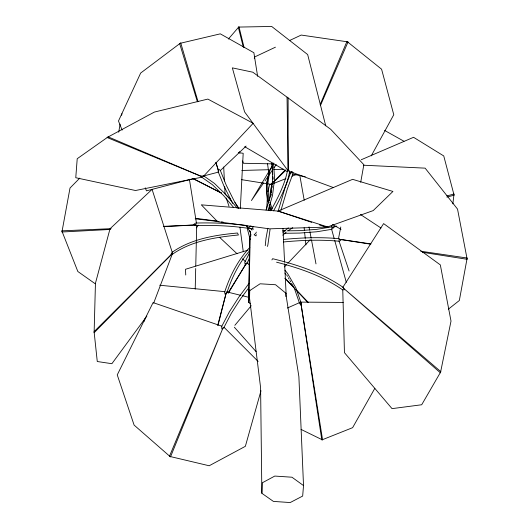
<?xml version="1.0" encoding="UTF-8"?>
<svg xmlns="http://www.w3.org/2000/svg" width="529" height="529" viewBox="0 0 529 529"><rect width="100%" height="100%" fill="white"/><g stroke="black" fill="none" stroke-linecap="round" stroke-linejoin="round"><path stroke-width="0.79" d="M249.582 236.78L248.67 302.31L250.521 303.798M195.214 289.105L195.704 268.52M195.756 266.054L196.728 224.878M250.382 231.795L248.67 302.31L248.954 291.148L260.096 283.795L275.569 284.734L286.083 293.403L285.905 296.597M249.754 289.852L249.536 298.052L260.592 387.625L261.862 493.299L273.407 501.406L290.196 502.55L302.667 496.063L303.52 485.576L298.885 376.608L285.66 292.788M269.149 210.555L269.307 206.522M266.695 209.219L267.423 196.404M261.862 493.299L262.311 482.798L274.776 476.067L291.968 477.218L303.52 485.576M240.331 208.406L243.188 153.298L238.295 152.617M250.726 236.304L250.911 234.254M269.585 199.261L270.557 189.845L272.032 184.363L271.027 184.079L269.592 184.641L267.919 191.696M265.247 245.694L266.001 238.387L267.866 228.29M452.864 203.844L454.027 193.998L446.893 195.955M270.96 195.79L271.159 194.216M271.357 192.635L271.648 190.268M271.946 187.901L272.144 186.32M272.435 183.953L272.733 181.586M268.838 202.276L267.482 197.654L266.523 183.887L269.77 170.761L267.72 184.548L268.686 198.302L269.44 200.603M270.061 229.401L267.826 245.231L267.284 246.494M118.688 132.25L120.103 124.17M121.663 115.289L121.948 113.669M360.705 182.307L363.853 164.711L330.737 129.327L287.035 97.157L288.166 170.893L244.603 111.91L232.35 67.871L252.822 72.202L288.12 97.944L288.166 170.893M338.401 239.134L340.782 227.001M218.014 325.335L226.28 292.616L217.73 325.302M277.996 211.686L284.952 188.059L290.652 172.666L291.942 171.733M280.965 210.304L287.307 188.985L293.006 173.598L292.729 172.044M331.399 226.901L331.822 225.314M260.989 390.746L245.363 446.311L209.18 465.765L169.452 456.355L223.152 327.504L170.49 456.911L134.102 425.091L117.253 374.882L153.079 302.601L221.922 326.208M144.311 321.229L144.992 318.848M268.21 210.463L272.521 195.432L274.584 178.822L273.586 163.468M269.77 170.761C266.318 181.136 265.115 192.457 268.415 203.017M266.054 210.026L270.709 195.148L272.772 178.544L271.972 163.077L272.706 174.372M254.277 58.448L254.826 56.887L275.437 47.187M256.386 234.678L255.957 235.914L254.132 234.737L255.864 233.289L256.3 232.072M153.641 303.177L172.56 253.331M320.184 104.537L346.964 41.434L381.588 69.2L393.774 114.72L371.252 155.863M320.435 105.542L348.069 41.903L301.199 35.059L289.423 40.601M249.404 253.093L244.795 262.285L245.033 264.295L246.673 263.845L249.529 258.192M273.05 164.486L273.83 163.044L273.07 164.486M270.788 210.754C277.791 197.912 284.82 184.714 287.545 170.206L288.702 169.921L289.608 171.76C286.963 185.732 280.258 198.461 273.559 210.866M271.913 259.931L272.6 258.701C297.377 264.738 322.181 272.865 343.328 287.472L344.412 289.733L342.633 289.839C322.842 276.098 299.738 268.124 276.561 262.192M374.83 388.326L352.618 427.677L321.83 439.936L300.723 302.105L343.248 302.436M228.349 293.126L246.256 263.488L228.065 292.881M342.699 287.505L383.618 223.602L440.333 264.903L451.012 321.09L440.439 372.846L343.321 288.047L440.849 371.689L421.699 404.758L392.035 408.633L344.445 352.664L342.766 289.978M263.614 182.908L251.427 200.551L272.283 165.927L268.725 172.414L267.482 163.415M265.016 180.872L272.514 170.007M273.923 167.971L276.264 164.579M250.098 226.26L248.901 227.992L246.62 225.38M196.411 227.86L198.302 225.156M146.844 316.13L111.89 363.701L97.27 361.519L94.096 331.657L171.978 253.907L94.122 332.734L95.451 283.233L110.039 228.746L152.081 189.375L172.315 252.551M249.113 283.266L238.738 297.245L229.262 312.031L221.631 326.598L221.856 329.012L223.721 327.854L231.345 313.294L240.807 298.521L248.822 287.73M248.974 251.473C238.724 263.475 231.682 277.877 226.875 292.835L225.189 294.428L224.574 292.458C229.837 275.953 237.938 260.096 249.84 247.38M234.85 325.315L251.255 305.736M228.376 39.06L238.976 26.774L244.107 47.617M203.354 176.402L253.173 123.297L207.857 99.088L154.408 112.062L107.109 137.507L202.038 176.686M284.384 266.927L286.639 264.56M287.763 263.369L310.318 239.657M271.304 184.383L272.428 183.213L271.304 184.383L241.455 179.642M273.553 182.049L285.343 169.829M79.78 178.101L70.013 188.033L61.933 232L110.429 229.441M273.619 182.121L285.191 170.821M220.58 170.325L246.124 146.057M282.797 235.207L286.268 232.086M282.922 232.297L288.371 227.9M448.347 309.187L459.337 300.498L467.153 258.033L420.7 251.215M288.16 230.704L292.768 227.701M287.373 308.03L300.723 302.105L322.591 439.949L301.067 429.416M361.254 159.738L413.559 137.302L443.752 155.943L454.094 195.208L446.906 197.105M273.605 183.47L285.885 178.623M292.028 176.203L296.63 174.385M248.114 250.111L185.487 269.281L185.752 275.007M336.735 226.181L331.981 227.483L336.775 226.22M193.356 178.637L146.454 190.843L145.237 187.808M203.691 175.952L218.794 172.018M201.992 177.162L135.497 190.513L75.766 177.724L77.214 158.726L108.174 136.859L202.038 176.679M278.373 211.408L279.669 211.243M283.379 239.452C301.874 237.666 320.534 236.972 339.069 238.691L340.947 240.166L339.208 241.231C320.686 239.492 302.039 240.179 283.551 241.965M163.851 226.617L195.909 224.924L163.825 226.339M111.183 228.667L61.827 230.849L77.836 271.503L95.213 283.762M268.838 169.71L241.806 170.457M273.771 169.551L283.637 169.234M282.446 230.909L285.6 230.862M287.181 230.836L299.824 230.651L316.792 229.341L331.848 226.855L333.607 227.695L331.888 229.295L316.825 231.762L299.844 233.071L284.033 233.302M271.899 163.851L243.452 163.276L242.626 160.948M363.681 165.227L425.137 168.149L457.525 209.081L467.173 259.296L422.347 252.28M159.659 285.224L224.851 291.658M195.227 218.788L219.019 221.605M221.479 221.896L223.119 222.087M246.402 225.473C229.593 223.198 212.598 222.616 195.651 223.053L193.832 224.369L195.829 225.559C215.111 225.123 234.519 225.817 253.543 229.196L252.373 228.204L253.378 226.597L250.303 226.081M195.604 218.312L217.564 221.168M370.994 243.922L339.215 239.253L370.188 244.114M292.431 174.061L305.273 176.726M226.485 291.816L240.867 295.354M242.467 295.744L248.861 297.318M311.68 222.339L278.069 211.091L201.311 204.842L217.584 221.697L269.44 228.832L327.967 227.053L278.069 211.091L352.605 179.338L392.935 191.445L373.223 210.582L326.532 227.311L319.496 224.957M288.933 171.178L333.521 187.623M192.834 178.584L221.439 193.065M192.774 178.366L221.433 193.045M384.623 130.445L403.958 141.243M332.463 224.422L341.033 229.341M244.729 146.712L287.28 171.647M289.403 172.897L290.824 173.73M360.447 214.47L380.979 228.006M246.679 262.781L249.338 264.745M225.883 194.989L230.677 199.016M219.641 237.369L237.065 253.748M242.474 258.826L245.482 261.65M224.051 327.319L258.126 361.433M285.032 278.214L293.608 287.135M295.903 289.515L308.486 302.601M284.979 278.267L307.68 302.284M234.334 327.193L256.096 351.653M284.9 273.096L285.958 274.346M233.666 207.487L223.397 195.36L212.281 184.601L201.741 177.208L201.562 175.919L203.903 176.005L214.43 183.411L225.539 194.196L237.25 208.208M284.939 270.187L287.518 273.374L295.837 287.796L301.12 303.005L300.776 305.041L299.526 303.229L294.256 288.047L291.486 283.246M234.876 202.534L239.055 208.406M250.64 228.191L251.983 230.128M250.72 232.641L245.906 225.394M286.731 275.02L287.525 276.389M288.318 277.758L289.112 279.133M289.899 280.502L290.692 281.871M238.5 208.472L234.069 200.822L226.24 185.157L220.302 170.371L218.596 169.187L218.113 171.548L224.065 186.34L232.714 203.401M122.126 130.114L118.476 121.002L140.668 73.048L180.713 42.902L198.005 101.522M239.326 151.638L239.875 153.192M226.154 197.958L229.017 206.303M338.917 240.688L349.087 271.013M269.942 202.138L272.204 209.054M197.403 101.813L179.609 43.438L220.302 33.843L253.88 52.721L257.616 76.269M215.911 162.555L218.556 171.231L215.991 162.515M269.519 204.591L271.106 209.987M269.089 205.331L270.676 210.721M331.405 228.495L334.255 238.791M334.692 240.371L346.297 282.354M249.721 230.545L250.528 233.626M247.354 228.878L250.171 239.657M325.725 125.836L307.666 54.566L271.681 26.45L238.281 27.085L243.314 47.081M309.022 226.868L309.63 230.089M309.928 231.695L311.145 238.136M311.449 239.743L315.992 263.885M299.764 175.125L304.201 200.213M189.389 179.252L196.471 223.251M239.961 227.291L243.28 251.738M304.135 227.794L304.387 230.234M304.644 232.674L305.24 238.374M305.405 240.001L305.914 244.881M272.865 176.792L273.024 179.212M223.707 167.012L224.408 180.971M224.699 186.717L225.07 194.103M282.949 228.475L284.576 262.172M284.655 263.819L286.083 293.403M291.79 171.449L291.148 172.97L291.81 171.456M172.282 252.188L171.059 254.251L172.229 254.403C191.472 240.847 215.495 237.243 238.4 234.995L237.528 233.005C214.906 235.041 191.273 238.91 172.282 252.188"/></g></svg>
